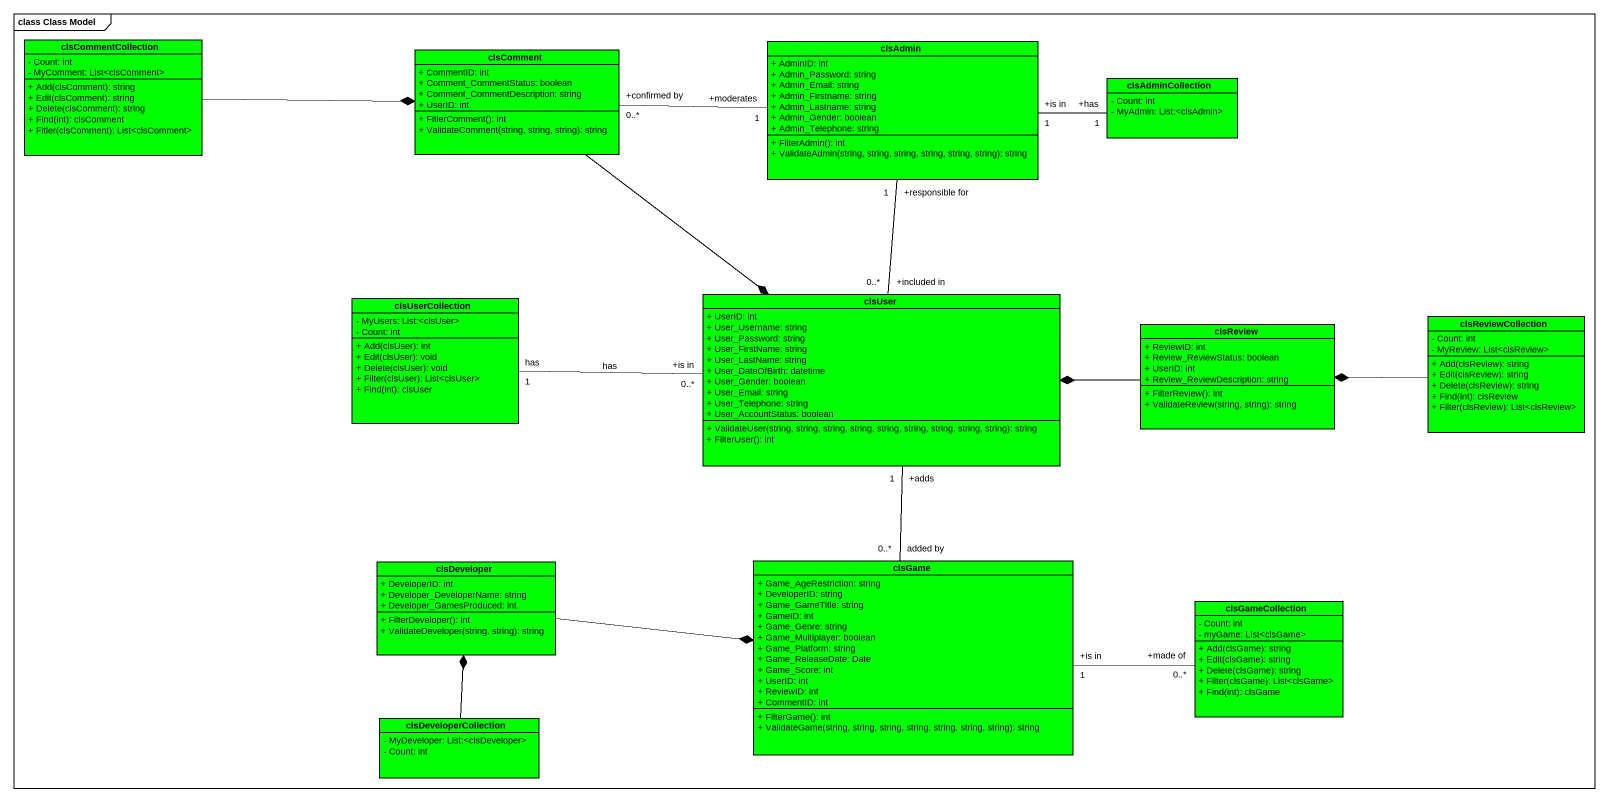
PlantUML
@startuml
mainframe class Class Model
hide circle
hide empty members
skinparam classAttributeIconSize 0
class clsCommentCollection #00FF00 {
  - Count: int
  - MyComment: List<clsComment>
  + Add(clsComment): string
  + Edit(clsComment): string
  + Delete(clsComment): string
  + Find(int): clsComment
  + Fitler(clsComment): List<clsComment>
}
class clsAdmin #00FF00 {
  + AdminID: int
  + Admin_Password: string
  + Admin_Email: string
  + Admin_Firstname: string
  + Admin_Lastname: string
  + Admin_Gender: boolean
  + Admin_Telephone: string
  + FilterAdmin(): int
  + ValidateAdmin(string, string, string, string, string, string): string
}
class clsComment #00FF00 {
  + CommentID: int
  + Comment_CommentStatus: boolean
  + Comment_CommentDescription: string
  + UserID: int
  + FitlerComment(): int
  + ValidateComment(string, string, string): string
}
class clsAdminCollection #00FF00 {
  - Count: int
  - MyAdmin: List:<clsAdmin>
}
class clsUserCollection #00FF00 {
  - MyUsers: List:<clsUser>
  - Count: int
  + Add(clsUser): int
  + Edit(clsUser): void
  + Delete(clsUser): void
  + Filter(clsUser): List<clsUser>
  + Find(int): clsUser
}
class clsUser #00FF00 {
  + UserID: int
  + User_Username: string
  + User_Password: string
  + User_FirstName: string
  + User_LastName: string
  + User_DateOfBirth: datetime
  + User_Gender: boolean
  + User_Email: string
  + User_Telephone: string
  + User_AccountStatus: boolean
  + ValidateUser(string, string, string, string, string, string, string, string, string): string
  + FilterUser(): int
}
class clsReview #00FF00 {
  + ReviewID: int
  + Review_ReviewStatus: boolean
  + UserID: int
  + Review_ReviewDescription: string
  + FilterReview(): int
  + ValidateReview(string, string): string
}
class clsReviewCollection #00FF00 {
  - Count: int
  - MyReview: List<clsReview>
  + Add(clsReview): string
  + Edit(clsReview): string
  + Delete(clsReview): string
  + Find(int): clsReview
  + Filter(clsReview): List<clsReview>
}
class clsDeveloper #00FF00 {
  + DeveloperID: int
  + Developer_DeveloperName: string
  + Developer_GamesProduced: int
  + FilterDeveloper(): int
  + ValidateDeveloper(string, string): string
}
class clsGame #00FF00 {
  + Game_AgeRestriction: string
  + DeveloperID: string
  + Game_GameTitle: string
  + GameID: int
  + Game_Genre: string
  + Game_Multiplayer: boolean
  + Game_Platform: string
  + Game_ReleaseDate: Date
  + Game_Score: int
  + UserID: int
  + ReviewID: int
  + CommentID: int
  + FilterGame(): int
  + ValidateGame(string, string, string, string, string, string, string): string
}
class clsGameCollection #00FF00 {
  - Count: int
  - myGame: List<clsGame>
  + Add(clsGame): string
  + Edit(clsGame): string
  + Delete(clsGame): string
  + Filter(clsGame): List<clsGame>
  + Find(int): clsGame
}
class clsDeveloperCollection #00FF00 {
  - MyDeveloper: List:<clsDeveloper>
  - Count: int
}
clsCommentCollection -right-* clsComment
clsAdmin "+is in\n1" -right- "+has\n1" clsAdminCollection
clsComment "+confirmed by\n0..*" -right- "+moderates\n1" clsAdmin
clsComment --* clsUser
clsUser "+included in\n0..*" -up- "+responsible for\n1" clsAdmin
clsUser "+is in\n0..*" -left- "has\n1" clsUserCollection : has
clsUser "+adds\n1" -- "added by\n0..*" clsGame
clsReview -left-* clsUser
clsReviewCollection -left-* clsReview
clsDeveloper -right- clsGame
clsDeveloper -right-o clsGame
clsDeveloper -right-* clsGame
clsGame "+is in\n1" -right- "+made of\n0..*" clsGameCollection
clsDeveloperCollection -up-* clsDeveloper
@enduml
